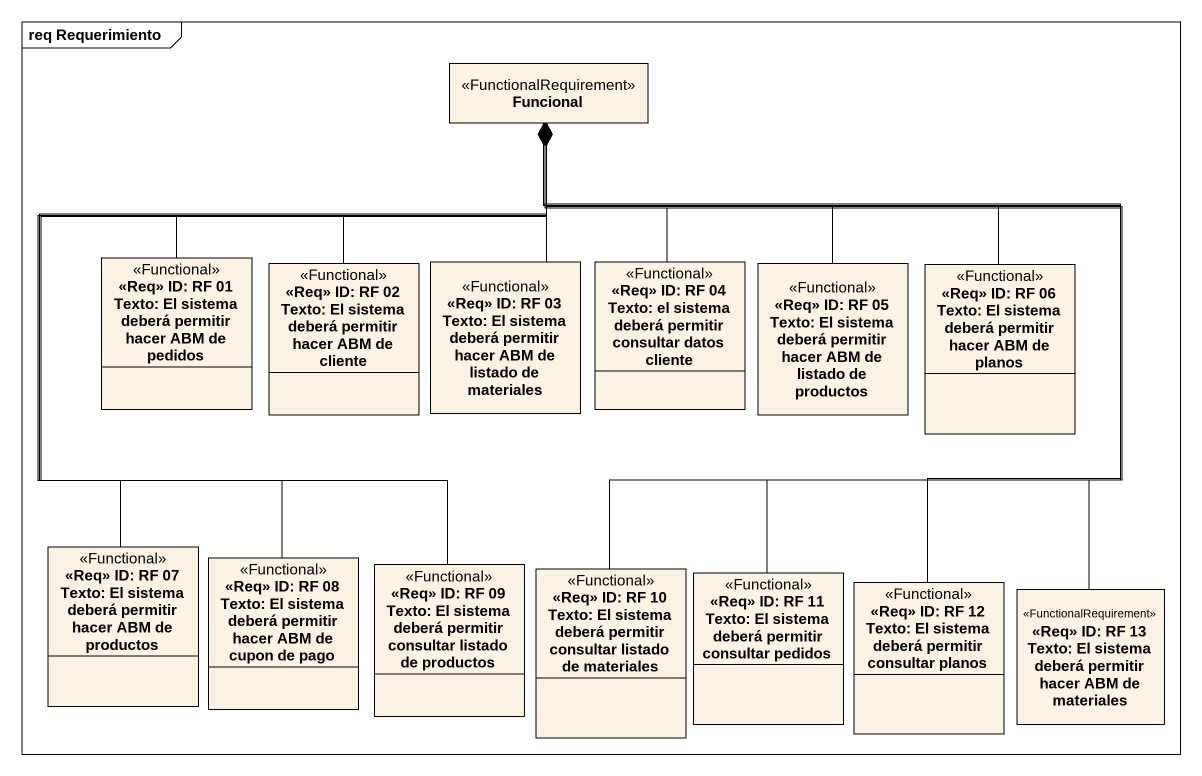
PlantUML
@startuml
mainframe req Requerimiento
hide circle
hide empty members
class Funcional <<FunctionalRequirement>>
class "<<Req>> ID: RF 01 Texto: El sistema deberá permitir hacer ABM de pedidos" as Req_ID_RF_01_Texto_El <<Functional>>
class "<<Req>> ID: RF 02 Texto: El sistema deberá permitir hacer ABM de cliente" as Req_ID_RF_02_Texto_El <<Functional>>
class "<<Req>> ID: RF 03 Texto: El sistema deberá permitir hacer ABM de listado de materiales" as Req_ID_RF_03_Texto_El <<Functional>>
class "<<Req>> ID: RF 04 Texto: el sistema deberá permitir consultar datos cliente" as Req_ID_RF_04_Texto_el <<Functional>>
class "<<Req>> ID: RF 05 Texto: El sistema deberá permitir hacer ABM de listado de productos" as Req_ID_RF_05_Texto_El <<Functional>>
class "<<Req>> ID: RF 06 Texto: El sistema deberá permitir hacer ABM de planos" as Req_ID_RF_06_Texto_El <<Functional>>
class "<<Req>> ID: RF 07 Texto: El sistema deberá permitir hacer ABM de productos" as Req_ID_RF_07_Texto_El <<Functional>>
class "<<Req>> ID: RF 08 Texto: El sistema deberá permitir hacer ABM de cupon de pago" as Req_ID_RF_08_Texto_El <<Functional>>
class "<<Req>> ID: RF 09 Texto: El sistema deberá permitir consultar listado de productos" as Req_ID_RF_09_Texto_El <<Functional>>
class "<<Req>> ID: RF 10 Texto: El sistema deberá permitir consultar listado de materiales" as Req_ID_RF_10_Texto_El <<Functional>>
class "<<Req>> ID: RF 11 Texto: El sistema deberá permitir consultar pedidos" as Req_ID_RF_11_Texto_El <<Functional>>
class "<<Req>> ID: RF 12 Texto: El sistema deberá permitir consultar planos" as Req_ID_RF_12_Texto_El <<Functional>>
class "<<Req>> ID: RF 13 Texto: El sistema deberá permitir hacer ABM de materiales" as Req_ID_RF_13_Texto_El <<FunctionalRequirement>>
Req_ID_RF_01_Texto_El -up-* Funcional
Req_ID_RF_02_Texto_El -up-* Funcional
Req_ID_RF_03_Texto_El -up-* Funcional
Req_ID_RF_04_Texto_el -up-* Funcional
Req_ID_RF_05_Texto_El -up-* Funcional
Req_ID_RF_06_Texto_El -left-* Funcional
Req_ID_RF_07_Texto_El -up-* Funcional
Req_ID_RF_08_Texto_El -up-* Funcional
Req_ID_RF_09_Texto_El -up-* Funcional
Req_ID_RF_10_Texto_El -up-* Funcional
Req_ID_RF_11_Texto_El -up-* Funcional
Req_ID_RF_12_Texto_El -up-* Funcional
Req_ID_RF_13_Texto_El -up-* Funcional
@enduml
